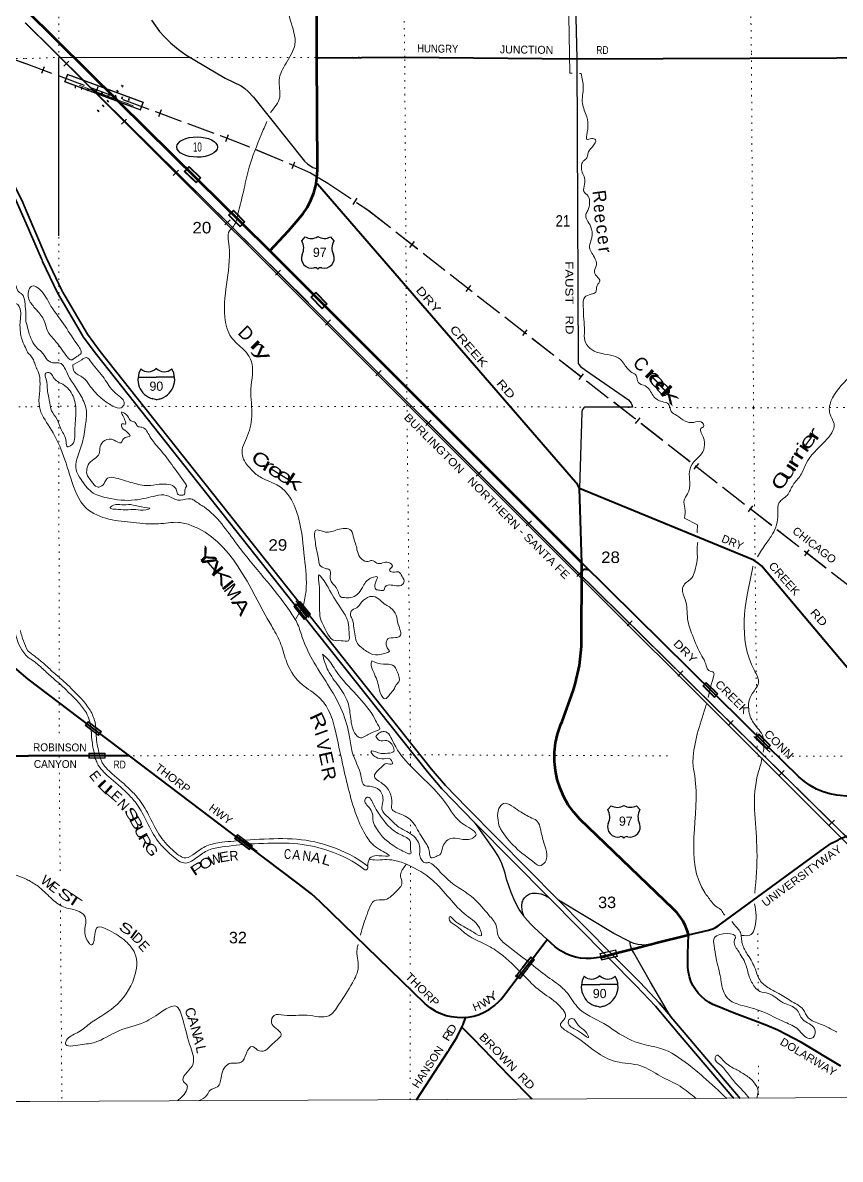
# Model space of a CAD drawing. Header units: feet. Extents: x -8 to 250644, y -192250 to 1368.
# Drawn here: x 93884 to 106309, y -183993 to -166719 of the extents above; entities that cross this region are included whole.
import ezdxf
from ezdxf.enums import TextEntityAlignment as Align

# ---------------------------------------------------------------- set-up
doc = ezdxf.new("R2010")
doc.units = ezdxf.units.FT
doc.header["$LTSCALE"] = 70
doc.header["$PDMODE"] = 32
doc.header["$PDSIZE"] = 35
doc.linetypes.add('DOTTED', pattern=[1.5, 0.3, -1.2])
doc.linetypes.add('LONG_DASHED', pattern=[7.5, 6, -1.5])
for name, color, linetype, lineweight in [('15', 7, 'Continuous', 25), ('16', 7, 'Continuous', 25), ('17', 7, 'Continuous', 25), ('18', 7, 'Continuous', 35), ('19', 7, 'Continuous', 25), ('20', 7, 'Continuous', 70), ('23', 7, 'Continuous', 70), ('26', 7, 'Continuous', 40), ('29', 7, 'Continuous', 25), ('34', 7, 'Continuous', 25), ('39', 7, 'Continuous', 13), ('4', 7, 'Continuous', 13), ('55', 7, 'Continuous', 13), ('57', 7, 'Continuous', 13), ('59', 7, 'Continuous', 13), ('61', 7, 'Continuous', 13), ('63', 7, 'Continuous', 25), ('7', 7, 'DOTTED', 13)]:
    doc.layers.add(name, color=color, linetype=linetype, lineweight=lineweight)
for name, color, linetype in [('27', 7, 'Continuous'), ('30', 7, 'Continuous'), ('41', 7, 'Continuous')]:
    doc.layers.add(name, color=color, linetype=linetype)

msp = doc.modelspace()

# ---------------------------------------------------------------- linework, layer by layer
at = {"layer": '15'}
for p, q in [((95911.15, -171973.36), (95914.05, -171970.45)), ((95917.22, -171972.83), (95913.79, -171970.45)), ((95638.44, -172104.83), (95914.85, -172104.83)), ((95914.85, -172450.41), (95850.96, -172432.45)), ((95914.32, -172450.67), (95977.95, -172431.93)), ((102648.95, -181204.3), (102651.85, -181201.39)), ((102655.02, -181203.77), (102651.59, -181201.39)), ((102376.24, -181335.77), (102652.65, -181335.77)), ((102652.65, -181681.35), (102588.76, -181663.39)), ((102652.12, -181681.61), (102715.75, -181662.87))]:
    msp.add_line(p, q, dxfattribs=at)
for points in [[(96190.21, -172104.83), (95914.32, -172104.83), (95914.85, -172104.83)], [(102928.01, -181335.77), (102652.12, -181335.77), (102652.65, -181335.77)]]:
    msp.add_lwpolyline(points, dxfattribs=at)
for centre, radius, start, end in [((95941.07, -172139.93), 306.13, 148.44433, 254.43374), ((95792.47, -171857.33), 165.66, 227.34231, 315.81175), ((96036.16, -171857.33), 165.66, 224.18839, 312.69401), ((95887.56, -172139.93), 306.13, 283.08086, 31.62485), ((102530.27, -181088.27), 165.66, 227.34281, 315.8116), ((102773.96, -181088.27), 165.66, 224.18814, 312.69407), ((102678.87, -181370.87), 306.13, 148.44435, 254.43376), ((102625.36, -181370.87), 306.13, 283.08088, 31.62479)]:
    msp.add_arc(centre, radius, start, end, dxfattribs=at)
at = {"layer": '16'}
for p, q in [((98125.48, -170032.73), (98176.79, -169973.97)), ((98368.55, -169968), (98368.27, -169968.2)), ((98560.64, -169973.88), (98612.03, -170032.73)), ((103019.59, -178613.8), (103019.31, -178614)), ((102776.52, -178678.53), (102827.83, -178619.77)), ((103211.68, -178619.68), (103263.07, -178678.53))]:
    msp.add_line(p, q, dxfattribs=at)
for centre, radius, start, end in [((98267.87, -169816.31), 182.07, 239.97227, 303.45418), ((98469.65, -169816.81), 181.52, 236.33975, 300.08743), ((98469.64, -169816.31), 182.07, 236.54582, 236.59441), ((97932.5, -170143.36), 222.05, 332.97043, 29.75871), ((98805, -170143.36), 222.05, 150.24129, 207.02957), ((98271.69, -170298.26), 151.42, 159.09177, 283.81923), ((98465.81, -170298.26), 151.42, 256.18077, 20.90823), ((102918.91, -178462.11), 182.07, 239.97227, 303.45418), ((103120.69, -178462.61), 181.52, 236.33975, 300.08743), ((103120.68, -178462.11), 182.07, 236.54582, 236.59441), ((102583.54, -178789.16), 222.05, 332.97043, 29.75871), ((103456.04, -178789.16), 222.05, 150.24129, 207.02957), ((102922.73, -178944.06), 151.42, 159.09177, 283.81923), ((103116.85, -178944.06), 151.42, 256.18077, 20.90823)]:
    msp.add_arc(centre, radius, start, end, dxfattribs=at)
for centre, major_axis, start_param, end_param in [((98327.03, -170497.08), (-19.56, 51.67), 4.95877769, 6.28318531), ((98410.48, -170497.08), (19.56, 51.67), 0, 1.32637542), ((102978.07, -179142.88), (-19.56, 51.67), 4.95877769, 6.28318531), ((103061.52, -179142.88), (19.56, 51.67), 0, 1.32637542)]:
    msp.add_ellipse(centre, major_axis=major_axis, ratio=0.929097, start_param=start_param, end_param=end_param, dxfattribs=at)
at = {"layer": '17'}
msp.add_ellipse((96534.67, -168608.23), major_axis=(-309.24, 1), ratio=0.500121, dxfattribs=at)
at = {"layer": '18'}
for p, q in [((101882.37, -180017.56), (100762.3, -178885.87)), ((102755.25, -180899.49), (101882.37, -180017.56)), ((102839.34, -180877.83), (102015.57, -180045.52))]:
    msp.add_line(p, q, dxfattribs=at)
for points in [[(93937.12, -169572.74), (93887.92, -169449.52), (93756.4, -169180.68), (93618.04, -168966.46), (93510.54, -168809.66), (93314.2, -168583.78), (93095.33, -168379.65), (92547.73, -167952.39), (92241.61, -167750.7), (91847.16, -167524.82), (90992.84, -167029.19), (87337.33, -164908.5), (85827.44, -164093.07), (84588.27, -163485.58)], [(93937.94, -169770.97), (93692.3, -169217.09), (93576.27, -169018.92), (93451.43, -168855.84), (93260.25, -168635.87), (93066.16, -168454.86), (93046.65, -168436.67), (93026.16, -168420.68), (92504.75, -168013.85), (92222.09, -167827.62), (92202.69, -167814.83), (92182.09, -167803.04), (91809.71, -167589.8), (90956.55, -167094.85), (87319.69, -164984.97), (87300.02, -164973.56), (87279.69, -164962.58), (85813.41, -164170.7), (85793.61, -164160.01), (85773.41, -164150.11), (84694.43, -163621.16)], [(102015.57, -180045.52), (100631.81, -178647.42), (100308.66, -178310.5), (100091, -178057.65), (98241.95, -175726.05), (95062.8, -171717.22), (94866.72, -171450.93), (94478.22, -170789.58), (94246.22, -170298.98), (93937.12, -169572.86)], [(100762.3, -178885.87), (100578.09, -178699.76), (100253.14, -178360.96), (100033.17, -178105.44), (98182.86, -175772.24), (95003.2, -171762.77), (94818.74, -171512.25), (94804.6, -171493.06), (94792.38, -171472.25), (94411.66, -170824.13), (94186.74, -170348.51), (94177.33, -170328.62), (94168.69, -170308.51), (93937.94, -169771.11)], [(104691.51, -183067.98), (103877.07, -182113.04), (103501.94, -181666.96), (103211.33, -181360.3), (102794.84, -180939.49), (102755.25, -180899.49)], [(103734.85, -181827.38), (103731.65, -181823.58), (103557.91, -181616.99), (103265.21, -181308.12), (102880.38, -180919.3), (102839.34, -180877.83)], [(104788.22, -183067.54), (103934.31, -182064.57), (103734.85, -181827.38)]]:
    msp.add_lwpolyline(points, dxfattribs=at)
at = {"layer": '19'}
for points in [[(101498.11, -180293.62), (101429.73, -180195.71), (101360.51, -180070.5), (101304.77, -179938.74), (101238.67, -179738.27), (101215.15, -179642.96), (101206.57, -179612.95), (101166.06, -179500.01), (101113.97, -179391.92), (101050.86, -179289.87), (100780.75, -178911.7), (100762.3, -178885.87)], [(101498.11, -180293.62), (101493.36, -180281.27), (101492.16, -180278.16), (101480.51, -180238.26), (101473.09, -180197.37), (101469.99, -180155.92), (101471.24, -180114.38), (101472.35, -180105.56), (101476.24, -180086.53), (101482.11, -180068.01), (101489.87, -180050.21), (101499.45, -180033.31), (101510.75, -180017.51), (101523.64, -180002.97), (101537.97, -179989.87), (101553.6, -179978.33), (101570.35, -179968.49), (101588.03, -179960.45), (101605.43, -179954.65), (101625.36, -179950.14), (101645.43, -179948.6), (101646.32, -179948.53), (101685.11, -179948.7), (101723.68, -179952.93), (101761.59, -179961.16), (101798.43, -179973.31), (101833.8, -179989.24), (101847.31, -179997.12), (101882.37, -180017.56)], [(103116.26, -180691.77), (103103.57, -180685.19), (102866.96, -180562.41), (102027.18, -180052.57), (102015.57, -180045.52)], [(101854.82, -180650.93), (101650.12, -180465.44), (101605.38, -180421.09), (101511.65, -180313), (101498.11, -180293.62)], [(103139.44, -180800.54), (103128.98, -180773.99), (103120.55, -180743.61), (103115.35, -180712.52), (103114.37, -180700.37), (103116.26, -180691.77)], [(103395.08, -180734.71), (103361.08, -180736.27), (103354.41, -180736.58), (103293.43, -180734.82), (103232.98, -180726.69), (103173.7, -180712.29), (103123.57, -180694.38), (103116.26, -180691.77)], [(103734.85, -181827.38), (103424.97, -181303.65), (103172.48, -180857.57), (103155.08, -180831.28), (103140.53, -180803.32), (103139.44, -180800.54)]]:
    msp.add_lwpolyline(points, dxfattribs=at)
at = {"layer": '20'}
for q in [(102670.02, -180921.45), (102839.34, -180877.83)]:
    msp.add_line((102755.25, -180899.49), q, dxfattribs=at)
for points in [[(98355.81, -167250.95), (98352.06, -166276.05), (98322.9, -166030.58), (98268.25, -165789.51), (98188.7, -165555.48), (98085.12, -165331.04), (97963.91, -165126.57), (95606.69, -161436.62), (95499.31, -161248.28), (95195.64, -160656.69), (95149.71, -160541.53), (95091.65, -160350.23), (94981.3, -159972), (94571.36, -158822.46), (94450.9, -158543.72), (94351.67, -158338.54), (93886.9, -157403.77)], [(98342.07, -169161.77), (98355.62, -169076.8), (98361.9, -168959.51), (98362.33, -168945.25), (98355.81, -167250.95)], [(97637.26, -170185.62), (97923.44, -169880.86), (98076.93, -169705.54), (98146.86, -169618.9), (98210.94, -169520.45), (98264.38, -169415.85), (98306.6, -169306.23), (98337.12, -169192.8), (98342.07, -169161.77)], [(102381.58, -174929.3), (101285.58, -173833.44), (98481.04, -171029.29), (97637.26, -170185.62)], [(104001.21, -180581.15), (103985.55, -180524.58), (103956.93, -180448.63), (103920.53, -180376.09), (103876.75, -180307.74), (103826.06, -180244.35), (103769.02, -180186.61), (102350.1, -178823.09), (102257.19, -178718.47), (102175.72, -178604.72), (102106.59, -178483.07), (102050.55, -178354.86), (102008.23, -178221.5), (101980.07, -178084.44), (101966.4, -177945.19), (101967.35, -177805.28), (101982.93, -177666.23), (102012.95, -177529.57), (102057.09, -177396.8), (102081.44, -177338.72), (102251.23, -176874.97), (102281.76, -176770.92), (102343.23, -176487.46), (102374.72, -176199.13), (102381.58, -174929.3)], [(103395.08, -180734.71), (103437.63, -180723.75), (103510.89, -180704.89), (104001.21, -180581.15)], [(102839.34, -180877.83), (102917.31, -180857.75), (103139.44, -180800.54)], [(103139.44, -180800.54), (103207.13, -180783.11), (103395.08, -180734.71)]]:
    msp.add_lwpolyline(points, dxfattribs=at)
at = {"layer": '23'}
msp.add_lwpolyline([(97637.26, -170185.62), (97229.25, -169782.48), (96555.58, -169116.84), (95352.24, -167927.83), (93923.77, -166516.39)], dxfattribs=at)
at = {"layer": '26'}
for p, q in [((102381.58, -174929.3), (102344.56, -173798.27)), ((104429.41, -176948.87), (102381.58, -174929.3)), ((95057.82, -177521.44), (93964.85, -176694.09)), ((105218.79, -177730.64), (104429.41, -176948.87)), ((95508.49, -177862.58), (95057.82, -177521.44)), ((89222.91, -177873.65), (93972.41, -177861.55)), ((95142.45, -177862.33), (93972.41, -177861.55)), ((97352.91, -179258.76), (95508.49, -177862.58))]:
    msp.add_line(p, q, dxfattribs=at)
for points in [[(98355.81, -167250.95), (98373.64, -167250.81), (99689.06, -167240.51), (102299.15, -167269.07), (107574.31, -167245.35), (107575.23, -167245.34), (107874.72, -167242.1)], [(102344.56, -173798.27), (102344.13, -173796.77), (102336.8, -173775.85), (102327.33, -173755.81), (102315.82, -173736.87), (102302.38, -173719.23), (102287.18, -173703.1), (98365.46, -169172), (98360.15, -169168), (98354.18, -169164.87), (98347.93, -169162.6), (98342.07, -169161.77)], [(93964.85, -176694.09), (91823.7, -174873.26), (91015.05, -174220.69), (90710.79, -173963.09), (90509.52, -173793.84), (89459.92, -172880.83), (89310.9, -172744.13), (89263.22, -172707.55), (89163.58, -172642.89), (89057.73, -172589.01), (88946.82, -172546.49), (88915.77, -172538.18)], [(107194.03, -177447.66), (105113.52, -174974.04), (105059.13, -174935.18), (104996.96, -174888.54), (102344.56, -173798.27)], [(102380.77, -175079.3), (102391.89, -175051), (102403.81, -175036.9), (102421.15, -175026.06), (102439.57, -175021.72), (102458, -175021.72), (102488.69, -175034.94)], [(106850.51, -178521.3), (106257.55, -178458.77), (106151.08, -178438.89), (106047.27, -178407.99), (105947.26, -178366.4), (105852.15, -178314.6), (105762.97, -178253.13), (105680.71, -178182.68), (105669.16, -178171.52), (105218.79, -177730.64)], [(95508.49, -177862.58), (95481.26, -177862.57), (95142.45, -177862.33)], [(106268.5, -179142.22), (106280.14, -179136.88), (106288.4, -179133.09)], [(106511.44, -179066.44), (106479.18, -179071.14), (106406.6, -179087.42), (106336.11, -179111.2), (106288.4, -179133.09)], [(100617.36, -181837.46), (100570.4, -181841.68), (100485.68, -181840.41), (100401.55, -181830.29), (100318.94, -181811.43), (100238.75, -181784.04), (100165.4, -181750.27), (100155.08, -181744.3), (100074.29, -181690.99), (99999.51, -181629.54), (98401.21, -180074.93), (98274.21, -179958.78), (98057.02, -179791.77), (97352.91, -179258.76)], [(104001.21, -180581.15), (104305.32, -180512.78), (104323.73, -180507.82), (104369.74, -180491.76), (104413.82, -180470.97), (104455.48, -180445.7), (106073.46, -179259.61), (106086.9, -179249.46), (106174.89, -179191.08), (106260.14, -179146.58), (106268.5, -179142.22)], [(101634, -180939.6), (101640.66, -180929.6), (101839.49, -180670.88), (101854.82, -180650.93)], [(102670.02, -180921.45), (102601.41, -180933.12), (102521.59, -180942.34), (102441.25, -180943.17), (102361.26, -180935.6), (102282.5, -180919.71), (102205.84, -180895.67), (102132.1, -180863.75), (102062.11, -180824.3), (101996.62, -180777.75), (101977.31, -180761.93), (101854.82, -180650.93)], [(106314.92, -182576.31), (105719.69, -182218.55), (105360.69, -182032.03), (105193.57, -181960.73), (105061.19, -181910.32), (104694.55, -181770.7), (104438.4, -181668.42), (104372.88, -181640.87), (104310.59, -181606.63), (104252.22, -181566.06), (104198.42, -181519.62), (104149.76, -181467.81), (104106.78, -181411.19), (104069.96, -181350.39), (104039.7, -181286.08), (104016.32, -181218.95), (104000.09, -181149.75), (103991.19, -181079.23), (103989.51, -181015.32), (103994.12, -180867.11), (104001.21, -180581.15)], [(100617.36, -181837.46), (100654.8, -181834.09), (100737.94, -181817.72), (100818.91, -181792.75), (100896.83, -181759.45), (100950.84, -181729.34), (100970.89, -181718.16), (100990.84, -181703.18), (101049.89, -181658.84), (101122.31, -181591.54), (101149.16, -181562.64), (101188.32, -181514.99), (101205.26, -181494.38), (101221.52, -181474.99), (101400.62, -181241.94), (101634, -180939.6)], [(100556.69, -181984.44), (100576.06, -181944.15), (100608.63, -181860.01), (100617.36, -181837.46)], [(99866.31, -183089.66), (100351.2, -182351.24), (100363.2, -182333.08), (100376.67, -182311.24), (100480.34, -182143.24), (100556.69, -181984.44)], [(101626.36, -183081.61), (101274.8, -182722.68), (101023.98, -182463.72), (100728.13, -182159.19), (100579.9, -182008.1), (100556.69, -181984.44)]]:
    msp.add_lwpolyline(points, dxfattribs=at)
at = {"layer": '29'}
for points in [[(95908.32, -161908.79), (99653.08, -161926.69), (102173.8, -161880.83), (102304.16, -167262.23), (102327.54, -171896.97), (102338.22, -171920.98), (102362.69, -171945.47), (102437.52, -172001.14), (103088.4, -172452.14), (103130.2, -172502), (103148, -172535.39), (103152.44, -172559.88), (103085.7, -172562.11), (102447.23, -172559.88), (102427.21, -172564.33), (102409.41, -172573.24), (102393.84, -172593.27), (102387.16, -172602.18), (102382.3, -172636.53), (102344.56, -173798.27)], [(95840.66, -166680.09), (95964.59, -166849.82), (96038, -166934.42), (96131.09, -167025.28), (96251.57, -167128.09), (96362.59, -167205.38), (96959.74, -167561.25), (97203.72, -167679.06), (97261, -167720.13), (97310.5, -167763.65), (97389.42, -167847.98), (98164.77, -168823.3), (98210.28, -168864.42), (98295.34, -168916.98), (98362.32, -168941.83)], [(94431.8, -169958.64), (94431.04, -167246.23), (96417.85, -167243.85)]]:
    msp.add_lwpolyline(points, dxfattribs=at)
at = {"layer": '34', "lineweight": 13}
for p, q in [((93923.68, -166720.14), (97535.35, -170288.76)), ((94520.25, -167617.2), (94564.18, -167499.11)), ((94564.18, -167499.11), (95717.18, -167927.98)), ((94520.25, -167617.2), (95673.26, -168046.08)), ((95673.26, -168046.08), (95717.18, -167927.98)), ((97534.74, -170288.16), (102279.06, -175031.84)), ((102279.76, -175032.54), (110390.85, -183031.72))]:
    msp.add_line(p, q, dxfattribs=at)
at = {"layer": '34'}
for p, q in [((93924.45, -166719.36), (94843.8, -167627.76)), ((93930.7, -166726.94), (111210.87, -183993.18)), ((94507.38, -167379.98), (94585.13, -167301.3)), ((95382.92, -168262.73), (95460.66, -168184.05)), ((96172.44, -169040.74), (96250.18, -168962.06)), ((96956.98, -169792.49), (97034.72, -169713.81)), ((97724.69, -170557.43), (97802.9, -170479.21)), ((98484.75, -171313.7), (98562.96, -171235.48)), ((99250.73, -172083.26), (99328.94, -172005.04)), ((100010.79, -172839.53), (100089, -172761.31)), ((100776.77, -173609.1), (100854.97, -173530.88)), ((101536.83, -174365.37), (101615.04, -174287.15)), ((102303.51, -175134.77), (102381.18, -175056.01)), ((103068.76, -175885.79), (103146.43, -175807.04)), ((103840.01, -176650.07), (103917.68, -176571.31)), ((104605.26, -177401.09), (104682.92, -177322.34)), ((105376.51, -178165.37), (105454.18, -178086.61)), ((106141.76, -178916.39), (106219.42, -178837.64))]:
    msp.add_line(p, q, dxfattribs=at)
at = {"layer": '34', "linetype": 'LONG_DASHED', "lineweight": 13}
for points in [[(75164.71, -151090.91), (81719.49, -160953.44), (81857.13, -161139.98), (81936.31, -161223.38), (82069.65, -161340.13), (82228.36, -161443.2), (88897.3, -165449.45), (89253.57, -165639.18), (89441.09, -165730.91), (89647.36, -165812.23), (93927.92, -167342.55)], [(93929.13, -167338.73), (96937.11, -168455.1), (97448.26, -168659.17), (98027.47, -168900.67), (98256.74, -169005.32), (98520.17, -169159.5), (99140.31, -169578.08), (113552.51, -180834.55), (114040.21, -181168.82), (114309.7, -181351.96), (114490.71, -181464.66), (114929.14, -181702.13), (115254.94, -181863.13), (115512.37, -181979.85), (115769.8, -182078.47), (116056.8, -182170), (119345.25, -182995.92)]]:
    msp.add_lwpolyline(points, dxfattribs=at)
at = {"layer": '34', "lineweight": 13}
msp.add_lwpolyline([(94568.89, -167509.4), (95706.9, -167932.69), (95668.55, -168035.79), (94530.54, -167612.49)], close=True, dxfattribs=at)
at = {"layer": '34'}
msp.add_lwpolyline([(95073.44, -167854.65), (98225.89, -170969.53), (97725.31, -170477.16), (102279.83, -175031.07), (102280.53, -175031.76), (110405.11, -183041.01)], dxfattribs=at)
at = {"layer": '34', "linetype": 'DOTTED', "lineweight": 100}
for centre, radius, start, end in [((90534.17, -187208.34), 19946.29, 75.56261, 78.01221), ((89688.04, -162493.46), 7712.41, 313.78771, 318.18819)]:
    msp.add_arc(centre, radius, start, end, dxfattribs=at)
at = {"layer": '39'}
for p, q in [((102347.6, -167491.78), (102369.36, -167492.66)), ((104132.75, -174461.03), (104136.58, -174468.54)), ((104980.09, -174977.64), (104974.7, -175020.84)), ((98151.96, -175574.28), (98027.21, -175786.68)), ((104342.78, -176809.34), (104300.95, -176975.25)), ((104278.43, -177064.57), (104272.85, -177086.69)), ((105113.97, -177924.11), (105104.4, -177972.86)), ((105120.74, -177891.96), (105113.97, -177924.11)), ((99678.24, -179557.03), (99711.39, -179511.51))]:
    msp.add_line(p, q, dxfattribs=at)
for points in [[(102210.49, -166034.27), (102171.11, -166034.54), (102197.87, -167485.76), (102234.27, -167487.22)], [(103941.6, -174248.36), (104137.97, -174347.95), (104132.75, -174461.03)]]:
    msp.add_lwpolyline(points, dxfattribs=at)
for centre, radius, start, end in [((94141.83, -170862.86), 174.88, 184.60131, 215.49889), ((97546.2, -173230.68), 329.08, 170.41564, 212.1897), ((94442.16, -175882.8), 679.24, 191.12555, 225.44108), ((95075.09, -175682.72), 1257.57, 192.58741, 207.55791), ((99385.43, -179549.07), 262.26, 151.40042, 177.35997)]:
    msp.add_arc(centre, radius, start, end, dxfattribs=at)
for points in [[(97135.11, -163982.24), (97102.36, -164070.8), (97136.04, -164351.16), (97220.65, -164628.07), (97228.34, -165043.43), (97266.8, -165128.05), (97385.4, -165263.89), (97522.96, -165596.02), (97681.44, -166028.95), (97713.57, -166285.09), (97802.88, -166363.21), (97950.37, -166673.07), (98019.69, -167050.08), (97886.63, -167333.6), (97781.63, -167592.7), (97789.58, -167851.03), (97650.25, -168082.66)], [(102369.36, -167492.66), (102403.14, -167698.33), (102390.85, -167948.72), (102454.84, -168148.13), (102472.21, -168317.58), (102460.69, -168396.38), (102456.88, -168426.69), (102457.36, -168493.3), (102529.87, -168478.67), (102586.47, -168496.45), (102542.88, -168603.74), (102473.08, -168711.2), (102457.37, -168769.85), (102401.3, -168824.74), (102388.41, -168992.37), (102421.32, -169078.95), (102424.01, -169171.79), (102412.74, -169284.91), (102477.78, -169353.1), (102498.78, -169452.49), (102471.23, -169573.73), (102443.52, -169631.9), (102513.41, -169811.08), (102532.84, -169986.57), (102497.49, -170116.01), (102571.33, -170285.07), (102602.41, -170397.9), (102572.97, -170509.12), (102626.02, -170591.53), (102656.64, -170641.78), (102612.8, -170714.75), (102593.36, -170813.8), (102520.99, -170846.59), (102424.49, -170889.64), (102403.31, -171027.06), (102410.81, -171224.83), (102422.18, -171400.38), (102425.28, -171547.71), (102506.84, -171668.27), (102642.48, -171738), (102963.88, -171834.71), (103029.01, -171915.01), (103142.84, -172035.35), (103207.7, -172079.31), (103236.7, -172184.09), (103346.01, -172237.84), (103464.08, -172386.41), (103603.92, -172478.31), (103690.49, -172506.85), (103740.14, -172626.76), (103823.28, -172688.77), (103950.96, -172772.67), (104082.22, -172793.98), (104195.1, -172785.13), (104231.95, -172859.57), (104199.8, -172875.94), (104225.02, -173015.05), (104178.69, -173297.98), (104080.59, -173397.56), (104017.09, -173539.3), (104020.29, -173700.77), (103987.3, -173878.64), (103935.59, -173977.9), (103946.55, -174096.93), (103941.6, -174248.36)], [(97592.27, -168218.99), (97509.38, -168422.21), (97325.42, -168916.01), (97249.13, -169239.52), (97152.44, -169630.77)], [(92271.88, -168790.63), (92481.02, -168750.78), (92515.26, -168750.52), (92569.76, -168766.23), (92664.74, -168807.81), (92789.86, -168841.11), (92844.55, -168880.98), (92957.87, -168950.63), (93021.1, -169052.88), (93031.42, -169085.03), (93037.67, -169111.17), (93044.32, -169189.68), (93019.2, -169326.84), (93017.8, -169405.41), (93026.26, -169457.72), (93095.59, -169567.98), (93158.65, -169648.08), (93258.72, -169826.6), (93291.29, -169870.67), (93367.4, -170075.55), (93402.66, -170208.23), (93492.74, -170396.9), (93517.24, -170439.01), (93564.84, -170603.83), (93579.55, -170682.28), (93616.6, -170784.73), (93622.75, -170798.78), (93677.92, -170901.1), (93688.29, -170939.29), (93708.61, -170963.31), (93781.28, -170984.92), (93852.68, -171101.21), (93849.53, -171214.03), (93843.97, -171276.52), (93849.17, -171427.56), (93867.97, -171514.03), (93900.89, -171604.43), (93948.75, -171707.45)], [(93718.82, -169052.15), (93592.83, -169187.25), (93600.84, -169252.48), (93686.87, -169460.78), (93677.11, -169501.14), (93645.28, -169551.74), (93627.49, -169594.18), (93598.61, -169765.61), (93601.31, -169854.22), (93614.58, -170007.21), (93685.26, -170290.7), (93702, -170371.15), (93743.28, -170499.75), (93756.17, -170604.4), (93772.96, -170690.89), (93805.88, -170781.28), (93820.17, -170805.35), (93852.56, -170827.26), (93889.09, -170863.24), (93911.73, -170925.51), (93924.91, -171066.42), (93933.45, -171128.8), (93932.45, -171259.74), (93942.41, -171290.45)], [(97152.44, -169630.77), (97091.93, -169805.81), (97011.99, -169907.29), (97012.99, -170042.53), (96956.89, -171195.56), (97053.91, -171499.71), (97244.9, -171690.17), (97357.05, -171856.95), (97352.13, -172286.95), (97365.27, -172704.72), (97287, -173032.27), (97221.71, -173175.89)], [(93967.52, -170876.89), (93978.9, -170777.9), (94024.87, -170721.06), (94111.78, -170746.71), (94289.01, -170985.72), (94505.08, -171297.13), (94709.01, -171602.56), (94770.52, -171739.41), (94704.36, -171794.36), (94611.93, -171841.43), (94565.26, -171803.39), (94394.15, -171572.42), (94265.89, -171409.79), (94220.52, -171272.83), (94110.35, -171102), (94004.53, -170973.53), (93999.46, -170964.41)], [(107527.54, -170689.37), (107470.59, -170863.17), (107317.97, -170953.04), (107143.38, -171073.33), (107015.94, -171298.27), (106834.28, -171553.86), (106438.96, -172103.62), (106167.35, -172470.85), (106150.59, -172660.72), (106214.25, -172815.72), (106077.01, -173079.08), (105789.06, -173418.16), (105705.65, -173596.38), (105591.76, -173742.5), (105500.16, -173902.6), (105381.95, -174010.39), (105361.05, -174186.16), (105280.58, -174489.5), (105180.8, -174635.53), (105050.2, -174838.36)], [(93942.41, -171290.45), (94020.82, -171544.7), (94102.36, -171663.24), (94191.71, -171745.39), (94261.03, -171847.86), (94368.23, -171889.52), (94448.94, -171893.01), (94552.81, -172031.58), (94756.98, -172369.31), (94847.34, -172590.75), (94838.99, -172826.98), (94786.6, -173109.95), (94705.7, -173354.76), (94694.76, -173512.29), (94770.47, -173661.15), (94931.19, -173849.8), (95165.82, -173941.05), (95589.6, -173972.47), (95865.52, -173918.09), (96026.71, -173896.8), (96177.91, -173951.19), (96243.29, -173976.19), (96399.06, -173953.12), (96474.05, -173968.5), (96503.37, -173988.42), (96639.16, -174078.32), (97137.44, -174642.15), (97949.71, -175670.13), (98062.04, -175861.13), (98136.2, -176072.58), (98314.41, -176446.83), (98547.07, -176820.7), (98739.31, -177182.74), (98849.06, -177571.58), (98893.14, -177807.46), (99029.03, -178186.03), (99076.33, -178310.87), (99159.12, -178324.43), (99304.78, -178383.99), (99358.46, -178553.19), (99343.14, -178674.06), (99436.87, -178794.89), (99601.34, -178945.16), (99832.32, -179088.92), (99920.49, -179286.14), (99917.12, -179377.01), (100006.68, -179487.42), (100061.11, -179485.03), (100138.11, -179532.95), (100379.87, -179771.51), (100740.78, -180031.46), (100968.51, -180282.23), (101080.62, -180442.95), (101112.01, -180598.17), (101240.1, -180738.6), (101614.73, -181028.06)], [(94092.28, -171973.33), (94066.47, -171895.52), (94037.63, -171828.21), (93995.32, -171768.6), (93968.4, -171741.68), (93948.75, -171707.45)], [(94644.76, -171917.91), (94781.35, -171842.28), (94851.69, -171807.49), (94928.88, -171881.65), (95120.23, -172122.57), (95293.31, -172347.48), (95425.65, -172516.13), (95377.66, -172572.98), (95258.47, -172547.56), (95053.71, -172403.62), (94893.04, -172221.02), (94801.5, -172114.66), (94667.7, -172020.7), (94644.76, -171917.91)], [(94092.28, -171973.33), (94096.62, -171980.2), (94137.7, -172357.41), (94137.15, -172557.25), (94296.76, -172871.07), (94464.54, -173196.94), (94615.03, -173642.03), (94850.29, -174094.61), (95194.4, -174263.84), (95567.91, -174315.78), (95945.22, -174335.4), (96249.6, -174313.13), (96443.56, -174358.24), (97662.84, -175882.03), (97795.79, -176133.45), (97886.55, -176409.38), (98098.81, -176751.1), (98360.44, -176949.15), (98527.37, -177159.97), (98632.49, -177468.1), (98745.21, -177988.13), (98845.07, -178403.29), (98975.18, -178820.25), (99128.63, -179117.96), (99307.34, -179284.29), (99455.27, -179380.17), (99293.92, -179379.25), (99181.12, -179400.21), (99153.05, -179422.61), (99231.87, -179444.27), (99385.12, -179439.19), (99532.43, -179450.29), (99738.66, -179519.53), (100109.44, -179749.14), (100627.68, -180286.58), (100843.17, -180517.25), (100853.81, -180593.89), (100734.44, -180542.22), (100546.09, -180436.52), (100434.54, -180352.5), (100369.68, -180308.53), (100363.81, -180332.8), (100457.34, -180435.11), (100652.1, -180591.23), (100897.07, -180716.73), (101132.08, -180860.46), (101488.78, -181188.36)], [(94296.06, -172499.64), (94260.3, -172298.03), (94238.96, -172138.7), (94234.23, -172043.86), (94294.72, -172041.42), (94363.93, -172127.75), (94491.62, -172213.68), (94648.25, -172394.28), (94692.23, -172616.03), (94676.32, -172922.97), (94611.42, -173149.5), (94565.14, -173163.95), (94544.4, -173085.37), (94468.43, -172902.19), (94406.79, -172747.18), (94323.14, -172616.54), (94296.06, -172499.64)], [(96378.63, -173755.11), (96172.84, -173469.87), (95967.16, -173200.78), (95816.48, -173006.01), (95696.47, -172867.54), (95627.78, -172851.86), (95595.1, -172795.56), (95526.32, -172767.77), (95475.37, -172695.45), (95386.21, -172639.54), (95404.72, -172687.86), (95441.63, -172770.37), (95448.03, -172818.78), (95389.53, -172817.16), (95383.72, -172849.5), (95460.95, -172929.71), (95513.93, -173004.04), (95439.44, -173022.72), (95373.46, -173101.9), (95272.33, -173062.22), (95131.18, -173067.22), (95063.29, -173160.54), (95043.94, -173271.7), (94989.94, -173334.65), (94895.73, -173414.02), (94856.22, -173527.33), (94858.59, -173575.76), (94930.04, -173692.35), (95017.37, -173774.52), (95065.74, -173770.15), (95133.78, -173697.02), (95171.7, -173642.25), (95296.72, -173639.38), (95557.45, -173714.3), (95787.67, -173753.1), (95956.94, -173733.77), (96069.89, -173733), (96187.14, -173770.55), (96219.82, -173826.85), (96244.48, -173889.26), (96295.22, -173899.27), (96331.75, -173895.43), (96349, -173840.09), (96348.9, -173825.96), (96378.63, -173755.11)], [(97267.7, -173405.99), (97415.97, -173568.35), (97576.02, -173666.16), (97796.65, -173773.66), (97943.03, -173932.13), (98080.6, -174264.26), (98165.61, -174857.16), (98189.42, -175353.58), (98151.96, -175574.28)], [(95302.2, -174111.7), (95237.63, -174108.11), (95215.36, -174096.15), (95265.46, -174051.39), (95388.44, -174044.5), (95523.56, -174043.57), (95687.19, -174078.79), (95816.46, -174104.14), (95756.09, -174122.72), (95600.76, -174119.75), (95449.5, -174120.79), (95302.2, -174111.7)], [(98394.28, -174960.56), (98360.64, -174773.06), (98322.77, -174559.34), (98333.95, -174434.11), (98485.41, -174459.32), (98668.68, -174423.75), (98874.52, -174438.49), (98913.68, -174553.28), (98948.73, -174658.01), (98969.61, -174754.76), (99037.02, -174871.38), (99132.08, -174907.07), (99190.46, -174892.54), (99267.41, -174934.4), (99448.86, -174925.08), (99501.7, -174979.22), (99455.74, -175038.08), (99508.4, -175068), (99593.09, -175065.4), (99650.06, -175133.64), (99676.95, -175224.3), (99632.92, -175271.03), (99538.14, -175273.7), (99431.21, -175268.37), (99393.07, -175292.86), (99375.26, -175339.41), (99308.73, -175343.9), (99250.14, -175330.17), (99243.38, -175233.32), (99270.94, -175140.28), (99192.37, -175152.93), (99094.06, -175224.25), (99046.24, -175303.31), (98966.33, -175408.82), (98869.87, -175455.91), (98775.08, -175456.56), (98722.58, -175448.84), (98665.25, -175332.16), (98583.81, -175227.74), (98557.09, -175159.29), (98560.53, -175078.53), (98544.06, -175032.21), (98485.44, -175014.44), (98394.28, -174960.56)], [(104144.61, -174611.45), (104134.52, -174703.25), (104135.84, -174882.9), (104096.75, -175052.73), (104055.15, -175155.97), (103940.9, -175253.65), (103909.16, -175326.53), (103952.67, -175483.69), (103989.13, -175780.18), (104061.52, -176025.96), (104205.05, -176345.94), (104264.39, -176462.61), (104311.52, -176563.22), (104384.37, -176597.04), (104374.91, -176681.89), (104342.78, -176809.34)], [(98403.77, -175763.61), (98392.08, -175485.42), (98386.08, -175216.99), (98385.31, -175112.02), (98425.92, -175150.1), (98548.37, -175345.07), (98740.21, -175652.61), (98830.28, -175833.67), (98843.47, -175982.96), (98834.35, -176114.23), (98723.4, -176110.95), (98604.35, -176103.69), (98527.1, -176021.46), (98403.77, -175763.61)], [(104974.64, -175017.77), (105003.32, -176564.54), (105065.19, -176749.83), (105021.51, -176845.01), (104937.77, -176976.79), (104916.9, -177156.59), (104991, -177359.97), (105136.79, -177575.77), (105146.22, -177714.54)], [(99157.56, -175438.88), (99210.6, -175439.45), (99315.89, -175495.25), (99401.11, -175565.32), (99474.06, -175611.25), (99559.59, -175723.7), (99590.85, -175860.76), (99614.38, -176044.29), (99549.99, -176064.92), (99431.13, -176083.9), (99407.46, -176156.73), (99424.05, -176219.2), (99456.69, -176269.44), (99386.36, -176304.24), (99206.98, -176321.62), (99057.1, -176235.84), (98969.76, -176151.66), (98936.65, -176036.82), (98917.62, -175917.85), (98890.41, -175782.79), (98867.83, -175728.44), (98875.41, -175661.77), (98959.74, -175610.73), (99037.75, -175521.38), (99157.56, -175438.88)], [(94910.25, -177167.48), (94782.3, -177002.52), (94620.77, -176837.14), (94509.24, -176729.46), (94351.56, -176594.85), (94197.72, -176452.55), (94066.96, -176348.71), (93960.2, -176264.53)], [(94852.2, -177206.86), (94729.43, -177048.58), (94571.41, -176886.79), (94462.16, -176781.31), (94305.05, -176647.18), (94152.12, -176505.73), (94023.52, -176403.6), (93965.58, -176366.78)], [(98438.5, -176316.78), (98527.06, -176566.49), (98682.05, -176799.59), (98823.01, -177044.9), (98869.23, -177296.91), (98947.64, -177538.61), (99016.59, -177588.6), (99097.04, -177557.77), (99173.39, -177518.9), (99273.91, -177473.8), (99312.08, -177453.35), (99293.6, -177409.07), (99234.3, -177298.45), (98955.33, -176934.99), (98650.17, -176577.76), (98505.5, -176376.88), (98438.5, -176316.78)], [(99191.55, -176418.62), (99367.39, -176467.88), (99504.63, -176481.07), (99580.07, -176591.58), (99599.28, -176736.79), (99561.3, -176783.48), (99523.49, -176852.37), (99467.52, -176921.39), (99389.41, -176996.61), (99332.5, -176936.44), (99289.06, -176789.38), (99206.74, -176563.85), (99181.74, -176455.02), (99191.55, -176418.62)], [(94852.2, -177206.86), (94897.99, -177331.72), (94924.34, -177474.7)], [(94910.25, -177167.48), (94983.04, -177349.76), (94999.4, -177525.99)], [(104272.85, -177086.69), (104073.08, -177878.99), (104069.53, -177945.62), (104097.37, -178167.48), (104255.64, -179948.86), (104306.58, -180019.16), (104359.53, -180089.45), (104436.72, -180163.61), (104501.58, -180207.58), (104550.51, -180279.91), (104553.51, -180282.25)], [(94924.34, -177474.7), (94942.28, -177667.97), (94986.92, -177900.85)], [(94999.4, -177525.99), (95011.51, -177656.4), (95066.52, -177899.63)], [(99252.4, -177566.8), (99314.48, -177505.82), (99376.9, -177491.26), (99525.46, -177671.92), (99778.05, -178013.36), (100320.81, -178593.03), (100595.42, -178910.09), (100768.04, -179072.42), (100701.84, -179121.32), (100526.38, -179122.52), (100385.16, -179117.43), (100261.2, -179265.64), (100221.59, -179364.83), (100169.33, -179389.41), (100088.8, -179410.15), (100068.22, -179353.77), (100057.65, -179287.22), (99937.12, -179078.11), (99792.24, -178848.98), (99575.53, -178725.31), (99496.5, -178675.38), (99491.88, -178594.67), (99464.36, -178417.22), (99330.15, -178268.76), (99228.57, -178168.52), (99264.39, -178101.66), (99352.51, -178016.27), (99408.71, -177979.55), (99501.53, -177984.97), (99472.76, -177912.5), (99375.9, -177905.09), (99254.73, -177883.71), (99189.77, -177827.64), (99177.44, -177795.42), (99288.51, -177814.85), (99427.73, -177821.97), (99524.33, -177793.05), (99509.63, -177714.42), (99414.21, -177628.27), (99307.32, -177629), (99252.4, -177566.8)], [(105146.22, -177714.54), (105145, -177765.97), (105139, -177806.57)], [(94986.92, -177900.85), (95016.02, -177971.15), (95194.68, -178182.2), (95469.37, -178427.15), (95606.69, -178581.7), (95751.66, -178824.16), (95918.8, -179130.39), (96148.16, -179375.92), (96360.19, -179490.22), (96536.48, -179403.01), (96708.37, -179295.03), (96916.36, -179245.62), (97342.32, -179201.23)], [(95066.52, -177899.63), (95080.13, -177938.54), (95244.93, -178133.22), (95519, -178377.61), (95663.39, -178540.13), (95812.45, -178789.42), (95976, -179089.08), (96191.48, -179319.75), (96361.57, -179411.44), (96502.25, -179341.84), (96680.93, -179229.6), (96908.44, -179175.55), (97270.07, -179144.9)], [(105104.4, -177972.86), (105041.5, -178197.36), (105042.81, -179304.09), (105010.95, -179949.05)], [(99526.8, -179232.32), (99370.6, -179110.25), (99246.34, -178941.54), (99203.17, -178830.81), (99202.7, -178766.21), (99163.66, -178667.57), (99087.94, -178518.71), (99120, -178490.23), (99219.73, -178612.68), (99293.22, -178733.29), (99423.58, -178908.02), (99620.3, -179056.06), (99776.43, -179168.03), (99777.33, -179291.16), (99783.78, -179345.62), (99684.78, -179322.07), (99526.8, -179232.32)], [(101120.17, -178917.29), (101138.25, -178632.54), (101189.39, -178587.08), (101313.63, -178619.22), (101430.66, -178699.88), (101621.8, -178806.42), (101709.54, -178862.82), (101751.84, -178969.49), (101803.85, -179185.12), (101849.52, -179362.45), (101822.11, -179475.68), (101737.8, -179530.76), (101668.97, -179494.9), (101146.77, -178969.59), (101120.17, -178917.29)], [(97270.07, -179144.9), (98392.97, -179187.6), (98485.95, -179215.22), (99056.7, -179485.85), (99126.69, -179539.04)], [(97342.32, -179201.23), (98382.51, -179257.52), (98460.84, -179280.78), (99020.14, -179545.98), (99055.77, -179573.06)], [(92199.3, -180478.58), (92226.38, -180560.69), (92279.27, -180628.78), (92309.58, -180640.64), (92343.83, -180642.39), (92392.05, -180627.93), (92542.43, -180542.19), (92612.46, -180483.24), (92698.59, -180422.16), (92722.57, -180397.81), (92770.07, -180290.69), (92785.46, -180197.92), (92786.74, -180103.23), (92775.62, -179968.36), (92793.17, -179893.7), (92799.04, -179871.49), (92854.19, -179711.94), (92880.14, -179681.53), (92990.22, -179594.09), (93114.68, -179540.77), (93223.08, -179495.64), (93287.51, -179493.14), (93354.06, -179504.72), (93430.92, -179546.44), (93744, -179664.93), (93907.58, -179722.11), (93980.87, -179758.16)], [(99678.24, -179557.03), (99644.52, -179609), (99626.99, -179693.9), (99647.84, -179786.61), (99548.08, -179934.66), (99381.51, -180048.84), (99226.32, -180064.03), (99144.61, -180197.82), (99045.8, -180475.05), (99017.79, -180587.86)], [(99055.77, -179573.06), (99082.1, -179592.76), (99107.1, -179592.76), (99120.56, -179585.07), (99128.25, -179566.8), (99126.69, -179539.04)], [(93980.87, -179758.16), (94140.23, -179862.67), (94337.21, -180045.02), (94529.71, -180166.84), (94739.9, -180225.96), (94833.29, -180310.1), (94826.64, -180503.94), (94888.61, -180703.36), (94923.13, -180735.42), (94980.5, -180581.61), (95024.02, -180466.25), (95165.45, -180499.6), (95418.7, -180655.32), (95589.67, -180866.11), (95580.21, -181227.51), (95270.91, -181679.78), (94895.64, -181938.72), (94711.06, -182071.19), (94548.52, -182185.35), (94532.73, -182231.88), (94756.77, -182254.57), (94984.39, -182214.66), (95342.14, -182042.65), (95732.44, -181908.76), (96015.58, -181739.28), (96208.66, -181665.29), (96317.03, -181866.41), (96437.15, -182295.55), (96457.36, -182576.01), (96325.95, -182809.05), (96382.89, -182873.25), (96377.29, -182933.85), (96235.17, -183104.93)], [(105007.65, -180112.78), (105011.74, -180466.51), (104952.04, -180577.94), (104806.19, -180590.3)], [(104660.88, -180377.9), (104702.9, -180432.28), (104798.68, -180566.88), (104807.35, -180649.58), (104828.22, -180744.31), (104905.95, -180893.16), (105018.41, -181102.33), (105071.91, -181247.31), (105206.01, -181381.64), (105375.38, -181474.85), (105579.22, -181597.92), (105744.59, -181717.14), (105822.53, -181843.72), (106008.77, -181937.32), (106251.69, -182058.79), (106257.32, -182061.58)], [(104393.53, -180745.95), (104420.18, -180934.84), (104490.98, -181239.17), (104543.06, -181464.9), (104618.43, -181567.34), (104820.78, -181656.79), (105117.92, -181745.59), (105468.05, -181910.74), (105670.54, -182020.38), (105842.98, -182156.47), (105897.31, -182139.95), (105916.5, -182006.59), (105839.33, -181934.44), (105738.01, -181868.52), (105640.05, -181711.74), (105441.67, -181614.18), (105214.74, -181472.41), (105087.46, -181443.01), (105010.32, -181374.9), (104926.48, -181218.02), (104868.6, -181026.65), (104752.14, -180821.54), (104700.54, -180660.41), (104714.42, -180628.01), (104397.73, -180624.13), (104393.53, -180745.95)], [(98983, -180727.95), (98965.47, -180798.58), (98983.6, -181070.98), (98894.59, -181309.78), (98685.3, -181648.33), (98537.23, -181810.83), (98208.42, -181802.99), (97855.47, -181803.39), (97704.22, -181806.44), (97666.71, -181917.73), (97733.92, -182006.09), (97811.13, -182084.28), (97681.15, -182236.57), (97566.95, -182340.3), (97451.93, -182333.02), (97372.86, -182277.04), (97282.86, -182380.6), (97203.19, -182518.41), (97023.84, -182539.83), (96904.18, -182724.34), (96842.87, -182890.29), (96734.35, -182943.52), (96682.48, -183020.58), (96557.03, -183103.92)], [(101614.34, -181027.76), (101895.27, -181244.83), (102144.83, -181447), (102315.95, -181679.99), (102717.14, -181931.6), (102905.62, -182055.46), (103292.21, -182240.55), (103579.1, -182307.22), (104002.44, -182554.63), (104225.65, -182738.81), (104583.7, -183068.57)], [(101488.78, -181188.36), (101749.43, -181435.58), (102027.29, -181645.63), (102123.66, -181849.81), (102057.64, -181934.09), (102201.88, -182076.43), (102597.25, -182360.37), (102898.85, -182507.68), (103276.48, -182571.71), (103576.14, -182729.13), (103873.76, -182884.55), (104116.8, -183069.93)], [(102182.23, -181872.68), (102236.55, -181854.14), (102324.02, -181954.47), (102435.65, -182050.6), (102482.7, -182141.12), (102411.83, -182103.25), (102286.17, -182019.33), (102199.06, -181967.44), (102174.51, -181919.16), (102182.23, -181872.68)], [(104924.44, -183064.16), (104834.34, -182956.7), (104718.18, -182835.67), (104596.34, -182681.77), (104459.41, -182536.96), (104409.05, -182481.39), (104422.96, -182416.5), (104540.59, -182504.52), (104702.76, -182616.45), (104848.59, -182700.23), (104990.61, -182814.32), (105058.64, -182970.26), (105038.83, -183064.3)]]:
    msp.add_spline(points, degree=3, dxfattribs=at)
at = {"layer": '4'}
msp.add_lwpolyline([(0, -0.01), (31078.95, 21.37), (62157.81, 85.49), (93236.57, 192.37), (124315.15, 341.99), (155393.5, 534.37), (186473.05, 772.71), (217549.25, 1047.36), (248626.55, 1367.98), (250643.68, -181929.51), (219314.24, -182252.73), (187984.4, -182532.85), (156654.22, -182769.89), (125323.73, -182963.82), (93993, -183114.66), (62662.1, -183222.4), (31331.08, -183287.03), (0, -183308.59)], close=True, dxfattribs=at)
msp.add_lwpolyline([(0, -0.01), (31078.95, 21.37), (62157.81, 85.49), (93236.57, 192.37), (124315.15, 341.99), (155393.5, 534.37), (186473.05, 772.71), (217549.25, 1047.36), (248626.55, 1367.98), (250643.68, -181929.51), (219314.24, -182252.73), (187984.4, -182532.85), (156654.22, -182769.89), (125323.73, -182963.82), (93993, -183114.66), (62662.1, -183222.4), (31331.08, -183287.03), (0, -183308.59)], close=True, dxfattribs=at)
at = {"layer": '55'}
msp.add_line((98053.81, -175553.16), (98209.25, -175748.97), dxfattribs=at)
for points in [[(98102.76, -175514.3), (98258.2, -175710.11), (98160.3, -175787.83), (98004.86, -175592.02)], [(98016.09, -175593.31), (98052.51, -175564.39), (98198.01, -175747.67), (98161.59, -175776.59)], [(98101.46, -175525.53), (98246.96, -175708.81), (98210.54, -175737.73), (98065.04, -175554.44)]]:
    msp.add_lwpolyline(points, close=True, dxfattribs=at)
msp.add_ellipse((95530.84, -177675.73), major_axis=(1535.87, 2935.37), ratio=0.999947, start_param=5.81108155, end_param=5.90953102, dxfattribs=at)
msp.add_point((98032.27, -175570.26), dxfattribs=at)
at = {"layer": '57'}
for p, q in [((98262.07, -170887.66), (98337.13, -170814.24)), ((98337.13, -170814.24), (98511.94, -170992.96)), ((98262.07, -170887.66), (98436.88, -171066.38)), ((98511.94, -170992.96), (98436.88, -171066.38)), ((102656.7, -180866.24), (102899.73, -180807.59)), ((102899.73, -180807.59), (102924.36, -180909.66)), ((102681.34, -180968.31), (102656.7, -180866.24)), ((102681.34, -180968.31), (102924.36, -180909.66))]:
    msp.add_line(p, q, dxfattribs=at)
for points in [[(98337, -170825.55), (98500.63, -170992.83), (98437, -171055.07), (98273.38, -170887.78)], [(102666.35, -180872.13), (102893.83, -180817.24), (102914.7, -180903.76), (102687.23, -180958.65)]]:
    msp.add_lwpolyline(points, close=True, dxfattribs=at)
msp.add_ellipse((100124.55, -170756.84), major_axis=(4865.52, 9300.13), ratio=0.999947, start_param=3.86828541, end_param=3.8929504, dxfattribs=at)
at = {"layer": '59'}
msp.add_line((94739.7, -167665.83), (95562.79, -167982.12), dxfattribs=at)
for points in [[(96517.78, -169153.25), (96339.43, -168978.07), (96413, -168903.16), (96591.35, -169078.35)], [(96413.1, -168914.47), (96580.04, -169078.45), (96517.67, -169141.94), (96350.73, -168977.96)], [(97084.81, -169568.92), (97261.59, -169745.7), (97187.35, -169819.94), (97010.57, -169643.17)], [(97084.81, -169580.23), (97250.28, -169745.7), (97187.35, -169808.63), (97021.88, -169643.16)]]:
    msp.add_lwpolyline(points, close=True, dxfattribs=at)
msp.add_ellipse((96988.64, -162934.21), major_axis=(2426.58, 4637.5), ratio=0.999947, start_param=3.2001917, end_param=3.33294459, dxfattribs=at)
at = {"layer": '61'}
for p, q in [((104270.02, -176745.78), (104449.39, -176919.93)), ((104449.39, -176919.93), (104397.14, -176973.74)), ((94879.7, -177341.35), (95079.7, -177491.35)), ((95079.7, -177491.35), (95034.7, -177551.35)), ((105070.21, -177528.35), (105247.89, -177704.23)), ((105247.89, -177704.23), (105195.12, -177757.53)), ((94889.48, -177822.27), (95139.48, -177822.27)), ((95139.48, -177822.27), (95139.48, -177897.27)), ((97329.07, -179288.15), (97104.34, -179117.53)), ((97104.8, -179117.56), (97150.15, -179057.82)), ((97150.56, -179057.54), (97374.22, -179227.37)), ((97374.37, -179227.36), (97329.02, -179287.09)), ((101604.77, -180916.23), (101663.02, -180963.48)), ((101605.71, -180927.29), (101651.08, -180964.09)), ((101437.89, -181241.72), (101391.15, -181206.73)), ((101439.14, -181252.65), (101379.1, -181207.7))]:
    msp.add_line(p, q, dxfattribs=at)
for points in [[(104397.14, -176973.74), (104217.78, -176799.59), (104270.02, -176745.78)], [(95034.7, -177551.35), (94834.7, -177401.35), (94879.7, -177341.35)], [(105195.12, -177757.53), (105017.45, -177581.66), (105070.21, -177528.35)], [(95139.48, -177897.27), (94889.48, -177897.27), (94889.48, -177822.27)]]:
    msp.add_lwpolyline(points, dxfattribs=at)
for points in [[(104229.08, -176799.42), (104270.18, -176757.09), (104438.08, -176920.09), (104396.97, -176962.43)], [(94845.9, -177399.75), (94881.3, -177352.55), (95068.5, -177492.95), (95033.1, -177540.15)], [(105028.75, -177581.6), (105070.26, -177539.66), (105236.57, -177704.28), (105195.06, -177746.22)], [(94897.48, -177830.27), (95131.48, -177830.27), (95131.48, -177889.27), (94897.48, -177889.27)], [(97115.85, -179116.22), (97151.96, -179068.65), (97363.09, -179228.97), (97326.99, -179276.52)]]:
    msp.add_lwpolyline(points, close=True, dxfattribs=at)
for centre, radius, start, end in [((109603.42, -187290.15), 10228.05, 141.44877, 143.50684), ((109603.42, -187290.15), 10220.05, 141.49474, 143.46994), ((109602.19, -187290.78), 10161.05, 141.4908, 143.46467), ((109602.19, -187290.78), 10153.05, 141.44877, 143.50684)]:
    msp.add_arc(centre, radius, start, end, dxfattribs=at)
for centre, major_axis, start_param, end_param in [((93944.9, -178805.67), (787.1, 1504.32), 6.05256754, 6.20239397), ((109259.05, -173369.59), (2774.38, 5301.26), 2.83103298, 2.8874748), ((103612.75, -170765.09), (4886.12, 9338.18), 2.96254636, 2.99846063), ((77133.08, -205990.7), (15511.48, 29727.25), 6.11485271, 6.12310904), ((103386.23, -182650.79), (1125.91, 2151.53), 1.29225947, 1.41508232)]:
    msp.add_ellipse(centre, major_axis=major_axis, ratio=0.999947, start_param=start_param, end_param=end_param, dxfattribs=at)
msp.add_point((101391.15, -181206.73), dxfattribs=at)
at = {"layer": '63'}
for p, q in [((94174.04, -167487.09), (94212.53, -167383.39)), ((94992.8, -167793.15), (95031.28, -167689.45)), ((95952.32, -168143.48), (95990.81, -168039.78)), ((96970.54, -168522.82), (97011.55, -168420.1)), ((97976.73, -168934.23), (98019.29, -168832.13)), ((98903.58, -169479.22), (98965.46, -169387.54)), ((99768.33, -170132.66), (99836.41, -170045.49)), ((100625.66, -170802.27), (100693.75, -170715.1)), ((101482.99, -171471.88), (101551.08, -171384.71)), ((102340.33, -172141.49), (102408.41, -172054.32)), ((103197.66, -172811.1), (103265.75, -172723.93)), ((104089.7, -173506.75), (104157.79, -173419.58)), ((104912.33, -174150.32), (104980.41, -174063.15)), ((105769.66, -174819.93), (105837.74, -174732.76))]:
    msp.add_line(p, q, dxfattribs=at)
at = {"layer": '63', "linetype": 'LONG_DASHED'}
for points in [[(75168.05, -151088.53), (81722.85, -160951.09), (81860.28, -161137.34), (81939.15, -161220.42), (82072.13, -161336.85), (82230.53, -161439.72), (88899.32, -165445.88), (89255.43, -165635.53), (89442.75, -165727.16), (89648.8, -165808.39), (93929.3, -167338.69)], [(93929.77, -167339.23), (96938.58, -168451.27), (97449.81, -168655.37), (98029.11, -168896.91), (98258.63, -169001.68), (98522.35, -169156.03), (99142.72, -169574.76), (113554.93, -180831.24), (114042.52, -181165.43), (114311.94, -181348.52), (114492.77, -181461.11), (114931.03, -181698.49), (115256.7, -181859.42), (115513.95, -181976.07), (115771.16, -182074.6), (116057.92, -182166.05), (119346.25, -182991.94)]]:
    msp.add_lwpolyline(points, dxfattribs=at)
at = {"layer": '7'}
for p, q in [((90949.58, -167234.24), (93924.53, -167264.02)), ((94433.13, -171626.3), (94433.26, -171889.27)), ((93948.47, -172556), (91639.43, -172540.57)), ((94130.88, -172553.43), (93948.47, -172556)), ((95261.61, -172549.23), (94838.55, -172549.2)), ((94437.25, -176762.15), (94437.97, -177585.32)), ((105042.44, -177606.76), (105045.09, -177862.38)), ((95143.67, -177861.77), (98305.83, -177850.88)), ((98687.68, -177849.57), (98707.58, -177849.5)), ((98907.59, -177848.81), (99207.56, -177847.78)), ((94440.27, -178119.33), (94452.94, -179687.45)), ((99776.82, -179033.66), (99777.17, -178827.9)), ((99773.43, -181031.46), (99775.97, -179537.48)), ((94456.34, -180109.26), (94480, -183112.05)), ((105057.07, -180562.82), (105060.85, -181417.17)), ((99770.47, -182771.72), (99772.83, -181382.37)), ((105062.25, -181732.5), (105063.27, -181964.01)), ((105065.97, -182574.47), (105068.16, -183068.48)), ((99769.93, -183091.13), (99770.13, -182973.88))]:
    msp.add_line(p, q, dxfattribs=at)
for points in [[(104940.63, -143060.58), (104951.72, -145286.14), (104964.48, -150609.19), (104972.31, -156634.77), (104891.87, -161897.9), (104957.63, -167186.66), (104990.23, -172573.79), (105041.9, -177554.73)], [(99724.75, -172628.7), (99723.9, -172547.27), (99689.06, -167240.51), (99617.9, -161929.97), (99636.41, -156471.45), (99648.37, -150669.81), (99543.23, -145401.9), (99532.38, -144635.31)], [(94367.87, -157826.55), (94458.46, -161902.72), (94431.04, -167246.23), (94432.92, -171180.17)], [(93924.53, -167264.02), (94431.04, -167246.23), (98351.91, -167247.65)], [(98351.91, -167247.65), (99689.06, -167240.51), (102295.16, -167275.15), (104955.35, -167260.98), (107874.74, -167243.26)], [(94433.39, -172181.56), (94433.57, -172549.17), (94437.16, -176665.04)], [(94684.71, -172549.19), (94433.57, -172549.17), (94303.94, -172551)], [(107321.03, -172562.29), (104990.23, -172573.79), (99798.22, -172549.55), (95423.14, -172549.24)], [(99778.58, -178001), (99778.84, -177845.81), (99727, -172846.48)], [(62645.84, -178005.34), (67777.29, -178002.05), (73222.64, -177944.79), (78528.83, -177862.39), (83821.76, -177888.86), (89222.91, -177873.65), (93972.41, -177861.55)], [(93974.32, -177861.6), (94438.21, -177864.2), (95142.45, -177862.33)], [(94438.2, -177848.5), (94438.21, -177864.2), (94438.39, -177886.67)], [(99655.63, -177846.23), (99778.84, -177845.81), (103727.63, -177861.15)], [(105054.37, -177866.26), (110331.41, -177862.38), (115623.47, -177822.11), (116926.71, -177806.26)]]:
    msp.add_lwpolyline(points, dxfattribs=at)

# ---------------------------------------------------------------- texts
at = {"layer": '15'}
for p in [(95914.51, -172312.94), (102652.31, -181543.88)]:
    msp.add_text('90', height=140, dxfattribs=at).set_placement(p, align=Align.CENTER)
at = {"layer": '16'}
for p in [(98398.44, -170278.51), (103049.48, -178924.31)]:
    msp.add_text('97', height=140, dxfattribs=at).set_placement(p, align=Align.CENTER)
at = {"layer": '17', "width": 0.65}
msp.add_text('10', height=140, dxfattribs=at).set_placement((96538.12, -168676.54), align=Align.CENTER)
at = {"layer": '27'}
for s, rotation, width, p in [('HUNGRY', 359.373, 0.9, (99877.79, -167168.67)), ('RD', 359.373, 0.8, (102601.13, -167192.65)), ('DRY     CREEK     RD', 310.877, 1.4, (99850.39, -170787.12)), ('CREEK', 311.558, 1.1, (105211.62, -174979.18)), ('RD', 311.558, 1.25, (105841.69, -175689.89)), ('DRY', 315.064, 1.25, (103761.1, -176165.94)), ('CREEK', 315.064, 1.15, (104396.36, -176783.47)), ('CONN', 315.064, 1.15, (105140.54, -177537.21)), ('ROBINSON', 359.679, 0.95, (94040.47, -177790.3)), ('CANYON', 359.679, 0.95, (94053.35, -178044.53)), ('RD', 359.679, 0.8, (95264.38, -178052.93)), ('THORP', 322.875, 1.1, (95882.31, -178062.47)), ('HWY', 322.875, 1.05, (96700.47, -178677.09)), ('WAY', 36.244, 1.1, (106018.85, -179543.61)), ('UNIVERSITY', 36.244, 1.1, (105171.97, -180162.3)), ('THORP', 315.294, 1.15, (99685.77, -181226.92)), ('BROWN  RD', 314.172, 1.2, (100809.81, -182141.47)), ('DOLARWAY', 328.992, 1.05, (105381.34, -182241.46)), ('HANSON', 56.709, 1.05, (99891.45, -182925.4))]:
    msp.add_text(s, height=120, rotation=rotation, dxfattribs=dict(at, width=width)).set_placement(p)
for s, rotation, p in [('JUNCTION', 359.373, (101135.04, -167183.83)), ('DRY', 337.655, (104492.08, -174605.32))]:
    msp.add_text(s, height=120, rotation=rotation, dxfattribs=at).set_placement(p)
for s, rotation, width, p in [('W', 32.818, 1.1, (100949.07, -181650.73)), ('Y', 38.039, 1.6, (101057.07, -181569.61)), ('R', 57.646, 1.3, (100391.15, -182148.57)), ('D', 58.526, 1.25, (100454.08, -182044.35))]:
    msp.add_text(s, height=120, rotation=rotation, dxfattribs=dict(at, width=width)).set_placement(p, align=Align.CENTER)
msp.add_text('H', height=120, rotation=22.533, dxfattribs=at).set_placement((100807.05, -181726.22), align=Align.CENTER)
at = {"layer": '30', "width": 1.25}
msp.add_text('FAUST   RD', height=120, rotation=270.289, dxfattribs=at).set_placement((102129.7, -170343.51))
at = {"layer": '34', "width": 1.15}
msp.add_text('BURLINGTON   NORTHERN - SANTA FE', height=120, rotation=315.004, dxfattribs=at).set_placement((99667.43, -172728.85))
at = {"layer": '41'}
for s, height, rotation, p in [('R', 200, 277.576, (102554.11, -169372.07)), ('D', 200, 313.965, (97206.9, -171509.44)), ('C', 200, 314.331, (103209.11, -171973.39)), ('M', 200, 307.585, (96995.14, -175427.48)), ('I', 200, 289.906, (98329.1, -177542.19)), ('V', 200, 282.134, (98358.11, -177718.82)), ('E', 150, 308.174, (94926.13, -178212.51)), ('E', 150, 318.132, (95258.69, -178530.97)), ('N', 150, 313.463, (95359.51, -178653.55)), ('W', 150, 20.69, (96832.46, -179501.97)), ('W', 150, 322.226, (94216.56, -179836.7)), ('E', 150, 322.233, (94317.21, -179917.43)), ('D', 150, 316.302, (95581.66, -180689.97)), ('E', 150, 312.192, (95671.15, -180803.78)), ('L', 150, 280.919, (96522.11, -182335.33))]:
    msp.add_text(s, height=height, rotation=rotation, dxfattribs=at).set_placement(p, align=Align.CENTER)
for s, height, rotation, width, p in [('e', 200, 275.086, 0.85, (102564.41, -169547.49)), ('e', 200, 279.04, 0.95, (102576.34, -169706.07)), ('c', 200, 279.04, 1.05, (102603.18, -169868.53)), ('e', 200, 279.04, 0.95, (102623.36, -170033.04)), ('r', 200, 279.04, 1.05, (102637.08, -170184.1)), ('r', 200, 314.457, 2.25, (97387.16, -171693.88)), ('y', 200, 304.614, 1.75, (97456.08, -171786.2)), ('r', 200, 315.385, 2.25, (103379.05, -172133.92)), ('e', 200, 315.181, 2.05, (103464.12, -172231.35)), ('e', 200, 316.213, 2, (103557.95, -172336.73)), ('k', 200, 315.999, 2.25, (103653.42, -172447.83)), ('r', 200, 55.539, 1.8, (105986.91, -173024.01)), ('e', 200, 53.791, 1.7, (105886.8, -173134.32)), ('C', 200, 329.054, 1.35, (97448.58, -173443.69)), ('r', 200, 57.041, 1.75, (105752.37, -173321.48)), ('i', 200, 55.119, 1.45, (105821.67, -173230.37)), ('r', 200, 330.653, 1.65, (97570.33, -173534.85)), ('u', 200, 56.794, 1.75, (105586.35, -173589)), ('r', 200, 57.542, 1.75, (105679.49, -173442.63)), ('e', 200, 327.832, 1.55, (97679.45, -173608.98)), ('e', 200, 328.608, 1.55, (97812.98, -173691.34)), ('k', 200, 326.822, 1.8, (97951.25, -173777.52)), ('C', 200, 56.229, 1.4, (105479.93, -173736)), ('Y', 200, 312.467, 1.75, (96598.18, -174900.26)), ('A', 200, 311.045, 1.8, (96692.52, -175019.63)), ('K', 200, 309.045, 1.75, (96828.48, -175190.9)), ('I', 200, 308.774, 1.55, (96925.31, -175326.73)), ('A', 200, 303.585, 1.55, (97122.32, -175636.21)), ('R', 200, 294.907, 1.35, (98290.32, -177371.39)), ('E', 200, 282.325, 1.2, (98403.24, -177919.39)), ('R', 200, 283.221, 1.1, (98440.17, -178152.72)), ('L', 150, 314.173, 2.05, (95077.89, -178381.9)), ('L', 150, 318.418, 1.95, (95182.13, -178465.97)), ('S', 150, 303.474, 1.65, (95475.27, -178789.02)), ('B', 150, 299.872, 1.6, (95545.88, -178915.26)), ('U', 150, 298.499, 1.35, (95612.65, -179058.7)), ('R', 150, 298.747, 1.4, (95678.89, -179187.17)), ('G', 150, 304.093, 1.35, (95779.08, -179326.47)), ('R', 150, 4.973, 0.95, (97100.7, -179455.35)), ('C', 150, 358.573, 0.75, (97906.83, -179428.95)), ('A', 150, 353.916, 0.9, (98035.59, -179440.16)), ('N', 150, 353.916, 0.9, (98193.54, -179457.38)), ('P', 150, 33.394, 1.7, (96581.52, -179633.28)), ('O', 150, 32.401, 1.3, (96705.94, -179555.23)), ('E', 150, 10.1, 1.2, (96958.9, -179470.3)), ('A', 150, 347.945, 1.05, (98325.08, -179481.89)), ('L', 150, 343.233, 1.2, (98480.57, -179518.03)), ('S', 150, 322.411, 1.75, (94490.37, -180034.93)), ('T', 150, 326.42, 1.8, (94628.91, -180126.78)), ('S', 150, 330.031, 1.55, (95418.54, -180549.49)), ('I', 150, 323.554, 1.5, (95527.27, -180631.45)), ('C', 150, 288.121, 1.05, (96364.19, -181785.39)), ('A', 150, 287.269, 1.15, (96408.39, -181914.35)), ('N', 150, 284.423, 1.05, (96450.53, -182062.27)), ('A', 150, 282.29, 1.05, (96482.98, -182190.42))]:
    msp.add_text(s, height=height, rotation=rotation, dxfattribs=dict(at, width=width)).set_placement(p, align=Align.CENTER)
at = {"layer": '63', "width": 1.05}
msp.add_text('CHICAGO', height=120, rotation=322.009, dxfattribs=at).set_placement((105569.38, -174464.11))
at = {"layer": '7'}
for s, width, p in [('20', 1.1, (96463.62, -169922.23)), ('21', 0.85, (101983.02, -169818.75)), ('29', 1.1, (97618.38, -174744.86)), ('28', 1.1, (102674.36, -174931.8)), ('33', 1.05, (102629.06, -180176.98)), ('32', 1.05, (97018.36, -180712))]:
    msp.add_text(s, height=175, rotation=0.392, dxfattribs=dict(at, width=width)).set_placement(p)

doc.saveas('drawing.dxf')
